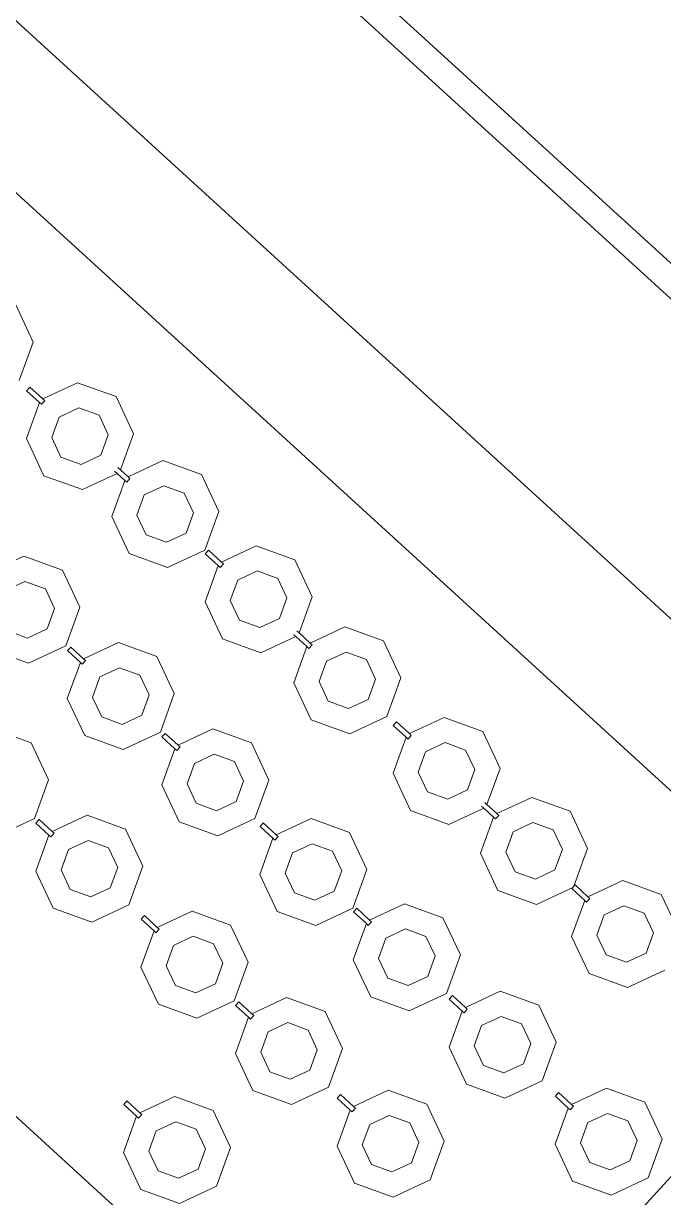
# Model space of a CAD drawing. Header units: metres. Extents: x 750 to 3116, y -341 to 1465.
# Drawn here: x 1590.651 to 1591.055, y 33.604 to 34.346 of the extents above; entities that cross this region are included whole.
import ezdxf

# ---------------------------------------------------------------- set-up
doc = ezdxf.new("R2010")
doc.units = ezdxf.units.M
doc.layers.add('Furniture', color=44, linetype='Continuous', lineweight=5)

# ---------------------------------------------------------------- blocks, each defined once
blk = doc.blocks.new('coffee counter')
at = {"layer": 'Furniture'}
for p, q in [((11493473.39373, 4446057.09842), (11493474.37025, 4446057.09842)), ((11493473.39373, 4446056.66684), (11493473.39373, 4446057.09842)), ((11493473.63563, 4446057.07909), (11493473.61168, 4446057.06917)), ((11493473.65959, 4446057.06917), (11493473.63563, 4446057.07909)), ((11493473.61168, 4446057.06917), (11493473.60175, 4446057.04521)), ((11493473.66888, 4446057.04675), (11493473.65959, 4446057.06917)), ((11493473.63563, 4446057.06311), (11493473.62297, 4446057.05787)), ((11493473.6483, 4446057.05787), (11493473.63563, 4446057.06311)), ((11493473.62297, 4446057.05787), (11493473.61773, 4446057.04521)), ((11493473.65354, 4446057.04521), (11493473.6483, 4446057.05787)), ((11493473.60175, 4446057.04521), (11493473.61168, 4446057.02125)), ((11493473.61773, 4446057.04521), (11493473.62297, 4446057.03255)), ((11493473.6483, 4446057.03255), (11493473.65354, 4446057.04521)), ((11493473.66721, 4446057.04675), (11493473.66888, 4446057.04675)), ((11493473.66721, 4446057.04367), (11493473.66721, 4446057.04675)), ((11493473.67999, 4446057.04675), (11493473.66888, 4446057.04675)), ((11493473.67999, 4446057.04675), (11493473.67999, 4446057.04367)), ((11493473.65959, 4446057.02125), (11493473.66888, 4446057.04367)), ((11493473.66721, 4446057.04367), (11493473.66888, 4446057.04367)), ((11493473.66888, 4446057.04367), (11493473.67999, 4446057.04367)), ((11493473.62297, 4446057.03255), (11493473.63563, 4446057.0273)), ((11493473.63563, 4446057.0273), (11493473.6483, 4446057.03255)), ((11493473.61168, 4446057.02125), (11493473.63563, 4446057.01133)), ((11493473.63563, 4446057.01133), (11493473.65959, 4446057.02125)), ((11493473.53863, 4446056.98509), (11493473.51468, 4446056.97517)), ((11493473.56259, 4446056.97517), (11493473.53863, 4446056.98509)), ((11493473.62563, 4446056.98509), (11493473.60168, 4446056.97517)), ((11493473.64959, 4446056.97517), (11493473.62563, 4446056.98509)), ((11493473.70663, 4446056.98509), (11493473.68268, 4446056.97517)), ((11493473.73059, 4446056.97517), (11493473.70663, 4446056.98509)), ((11493473.79663, 4446056.98509), (11493473.77268, 4446056.97517)), ((11493473.82059, 4446056.97517), (11493473.79663, 4446056.98509)), ((11493473.51468, 4446056.97517), (11493473.50475, 4446056.95121)), ((11493473.57188, 4446056.95275), (11493473.56259, 4446056.97517)), ((11493473.60168, 4446056.97517), (11493473.59175, 4446056.95121)), ((11493473.65888, 4446056.95275), (11493473.64959, 4446056.97517)), ((11493473.68268, 4446056.97517), (11493473.67275, 4446056.95121)), ((11493473.73988, 4446056.95275), (11493473.73059, 4446056.97517)), ((11493473.77268, 4446056.97517), (11493473.76275, 4446056.95121)), ((11493473.82988, 4446056.95275), (11493473.82059, 4446056.97517)), ((11493473.85368, 4446056.97517), (11493473.84375, 4446056.95121)), ((11493473.52597, 4446056.96387), (11493473.52073, 4446056.95121)), ((11493473.53863, 4446056.96911), (11493473.52597, 4446056.96387)), ((11493473.5513, 4446056.96387), (11493473.53863, 4446056.96911)), ((11493473.55654, 4446056.95121), (11493473.5513, 4446056.96387)), ((11493473.61297, 4446056.96387), (11493473.60773, 4446056.95121)), ((11493473.62563, 4446056.96911), (11493473.61297, 4446056.96387)), ((11493473.6383, 4446056.96387), (11493473.62563, 4446056.96911)), ((11493473.64354, 4446056.95121), (11493473.6383, 4446056.96387)), ((11493473.69397, 4446056.96387), (11493473.68873, 4446056.95121)), ((11493473.70663, 4446056.96911), (11493473.69397, 4446056.96387)), ((11493473.7193, 4446056.96387), (11493473.70663, 4446056.96911)), ((11493473.72454, 4446056.95121), (11493473.7193, 4446056.96387)), ((11493473.78397, 4446056.96387), (11493473.77873, 4446056.95121)), ((11493473.79663, 4446056.96911), (11493473.78397, 4446056.96387)), ((11493473.8093, 4446056.96387), (11493473.79663, 4446056.96911)), ((11493473.81454, 4446056.95121), (11493473.8093, 4446056.96387)), ((11493473.50475, 4446056.95121), (11493473.51468, 4446056.92725)), ((11493473.52073, 4446056.95121), (11493473.52597, 4446056.93855)), ((11493473.5513, 4446056.93855), (11493473.55654, 4446056.95121)), ((11493473.56259, 4446056.92725), (11493473.57188, 4446056.94967)), ((11493473.57021, 4446056.95275), (11493473.57188, 4446056.95275)), ((11493473.57021, 4446056.94967), (11493473.57021, 4446056.95275)), ((11493473.57021, 4446056.94967), (11493473.57188, 4446056.94967)), ((11493473.58299, 4446056.95275), (11493473.57188, 4446056.95275)), ((11493473.57188, 4446056.94967), (11493473.58299, 4446056.94967)), ((11493473.58299, 4446056.95275), (11493473.58299, 4446056.94967)), ((11493473.59175, 4446056.95121), (11493473.60168, 4446056.92725)), ((11493473.60773, 4446056.95121), (11493473.61297, 4446056.93855)), ((11493473.6383, 4446056.93855), (11493473.64354, 4446056.95121)), ((11493473.64959, 4446056.92725), (11493473.65888, 4446056.94967)), ((11493473.65721, 4446056.95275), (11493473.65888, 4446056.95275)), ((11493473.65721, 4446056.94967), (11493473.65721, 4446056.95275)), ((11493473.65721, 4446056.94967), (11493473.65888, 4446056.94967)), ((11493473.66999, 4446056.95275), (11493473.65888, 4446056.95275)), ((11493473.65888, 4446056.94967), (11493473.66999, 4446056.94967)), ((11493473.66999, 4446056.95275), (11493473.66999, 4446056.94967)), ((11493473.67275, 4446056.95121), (11493473.68268, 4446056.92725)), ((11493473.68873, 4446056.95121), (11493473.69397, 4446056.93855)), ((11493473.7193, 4446056.93855), (11493473.72454, 4446056.95121)), ((11493473.73059, 4446056.92725), (11493473.73988, 4446056.94967)), ((11493473.73821, 4446056.95275), (11493473.73988, 4446056.95275)), ((11493473.73821, 4446056.94967), (11493473.73821, 4446056.95275)), ((11493473.73821, 4446056.94967), (11493473.73988, 4446056.94967)), ((11493473.75099, 4446056.95275), (11493473.73988, 4446056.95275)), ((11493473.73988, 4446056.94967), (11493473.75099, 4446056.94967)), ((11493473.75099, 4446056.95275), (11493473.75099, 4446056.94967)), ((11493473.76275, 4446056.95121), (11493473.77268, 4446056.92725)), ((11493473.77873, 4446056.95121), (11493473.78397, 4446056.93855)), ((11493473.8093, 4446056.93855), (11493473.81454, 4446056.95121)), ((11493473.82059, 4446056.92725), (11493473.82988, 4446056.94967)), ((11493473.82821, 4446056.95275), (11493473.82988, 4446056.95275)), ((11493473.82821, 4446056.94967), (11493473.82821, 4446056.95275)), ((11493473.82821, 4446056.94967), (11493473.82988, 4446056.94967)), ((11493473.84099, 4446056.95275), (11493473.82988, 4446056.95275)), ((11493473.82988, 4446056.94967), (11493473.84099, 4446056.94967)), ((11493473.84099, 4446056.95275), (11493473.84099, 4446056.94967)), ((11493473.84375, 4446056.95121), (11493473.85368, 4446056.92725)), ((11493473.52597, 4446056.93855), (11493473.53863, 4446056.9333)), ((11493473.53863, 4446056.9333), (11493473.5513, 4446056.93855)), ((11493473.61297, 4446056.93855), (11493473.62563, 4446056.9333)), ((11493473.62563, 4446056.9333), (11493473.6383, 4446056.93855)), ((11493473.69397, 4446056.93855), (11493473.70663, 4446056.9333)), ((11493473.70663, 4446056.9333), (11493473.7193, 4446056.93855)), ((11493473.78397, 4446056.93855), (11493473.79663, 4446056.9333)), ((11493473.79663, 4446056.9333), (11493473.8093, 4446056.93855)), ((11493473.51468, 4446056.92725), (11493473.53863, 4446056.91733)), ((11493473.53863, 4446056.91733), (11493473.56259, 4446056.92725)), ((11493473.60168, 4446056.92725), (11493473.62563, 4446056.91733)), ((11493473.62563, 4446056.91733), (11493473.64959, 4446056.92725)), ((11493473.68268, 4446056.92725), (11493473.70663, 4446056.91733)), ((11493473.70663, 4446056.91733), (11493473.73059, 4446056.92725)), ((11493473.77268, 4446056.92725), (11493473.79663, 4446056.91733)), ((11493473.79663, 4446056.91733), (11493473.82059, 4446056.92725)), ((11493473.85368, 4446056.92725), (11493473.87763, 4446056.91733)), ((11493473.87763, 4446056.91733), (11493473.90159, 4446056.92725)), ((11493473.43763, 4446056.89109), (11493473.41368, 4446056.88117)), ((11493473.46159, 4446056.88117), (11493473.43763, 4446056.89109)), ((11493473.52863, 4446056.89109), (11493473.50468, 4446056.88117)), ((11493473.55259, 4446056.88117), (11493473.52863, 4446056.89109)), ((11493473.61063, 4446056.89109), (11493473.58668, 4446056.88117)), ((11493473.63459, 4446056.88117), (11493473.61063, 4446056.89109)), ((11493473.69063, 4446056.89109), (11493473.66668, 4446056.88117)), ((11493473.71459, 4446056.88117), (11493473.69063, 4446056.89109)), ((11493473.77463, 4446056.89109), (11493473.75068, 4446056.88117)), ((11493473.79859, 4446056.88117), (11493473.77463, 4446056.89109)), ((11493473.85563, 4446056.89109), (11493473.83168, 4446056.88117)), ((11493473.87959, 4446056.88117), (11493473.85563, 4446056.89109)), ((11493473.93663, 4446056.89109), (11493473.91268, 4446056.88117)), ((11493473.41368, 4446056.88117), (11493473.40375, 4446056.85721)), ((11493473.43763, 4446056.87511), (11493473.42497, 4446056.86987)), ((11493473.4503, 4446056.86987), (11493473.43763, 4446056.87511)), ((11493473.47088, 4446056.85875), (11493473.46159, 4446056.88117)), ((11493473.50468, 4446056.88117), (11493473.49475, 4446056.85721)), ((11493473.52863, 4446056.87511), (11493473.51597, 4446056.86987)), ((11493473.5413, 4446056.86987), (11493473.52863, 4446056.87511)), ((11493473.56188, 4446056.85875), (11493473.55259, 4446056.88117)), ((11493473.58668, 4446056.88117), (11493473.57675, 4446056.85721)), ((11493473.61063, 4446056.87511), (11493473.59797, 4446056.86987)), ((11493473.6233, 4446056.86987), (11493473.61063, 4446056.87511)), ((11493473.64388, 4446056.85875), (11493473.63459, 4446056.88117)), ((11493473.66668, 4446056.88117), (11493473.65675, 4446056.85721)), ((11493473.69063, 4446056.87511), (11493473.67797, 4446056.86987)), ((11493473.7033, 4446056.86987), (11493473.69063, 4446056.87511)), ((11493473.72388, 4446056.85875), (11493473.71459, 4446056.88117)), ((11493473.75068, 4446056.88117), (11493473.74075, 4446056.85721)), ((11493473.77463, 4446056.87511), (11493473.76197, 4446056.86987)), ((11493473.7873, 4446056.86987), (11493473.77463, 4446056.87511)), ((11493473.80788, 4446056.85875), (11493473.79859, 4446056.88117)), ((11493473.83168, 4446056.88117), (11493473.82175, 4446056.85721)), ((11493473.85563, 4446056.87511), (11493473.84297, 4446056.86987)), ((11493473.8683, 4446056.86987), (11493473.85563, 4446056.87511)), ((11493473.88888, 4446056.85875), (11493473.87959, 4446056.88117)), ((11493473.91268, 4446056.88117), (11493473.90275, 4446056.85721)), ((11493473.93663, 4446056.87511), (11493473.92397, 4446056.86987)), ((11493473.42497, 4446056.86987), (11493473.41973, 4446056.85721)), ((11493473.45554, 4446056.85721), (11493473.4503, 4446056.86987)), ((11493473.51597, 4446056.86987), (11493473.51073, 4446056.85721)), ((11493473.54654, 4446056.85721), (11493473.5413, 4446056.86987)), ((11493473.59797, 4446056.86987), (11493473.59273, 4446056.85721)), ((11493473.62854, 4446056.85721), (11493473.6233, 4446056.86987)), ((11493473.67797, 4446056.86987), (11493473.67273, 4446056.85721)), ((11493473.70854, 4446056.85721), (11493473.7033, 4446056.86987)), ((11493473.76197, 4446056.86987), (11493473.75673, 4446056.85721)), ((11493473.79254, 4446056.85721), (11493473.7873, 4446056.86987)), ((11493473.84297, 4446056.86987), (11493473.83773, 4446056.85721)), ((11493473.87354, 4446056.85721), (11493473.8683, 4446056.86987)), ((11493473.92397, 4446056.86987), (11493473.91873, 4446056.85721)), ((11493473.40375, 4446056.85721), (11493473.41368, 4446056.83325)), ((11493473.41973, 4446056.85721), (11493473.42497, 4446056.84455)), ((11493473.4503, 4446056.84455), (11493473.45554, 4446056.85721)), ((11493473.46159, 4446056.83325), (11493473.47088, 4446056.85567)), ((11493473.46921, 4446056.85875), (11493473.47088, 4446056.85875)), ((11493473.46921, 4446056.85567), (11493473.46921, 4446056.85875)), ((11493473.46921, 4446056.85567), (11493473.47088, 4446056.85567)), ((11493473.48199, 4446056.85875), (11493473.47088, 4446056.85875)), ((11493473.47088, 4446056.85567), (11493473.48199, 4446056.85567)), ((11493473.48199, 4446056.85875), (11493473.48199, 4446056.85567)), ((11493473.49475, 4446056.85721), (11493473.50468, 4446056.83325)), ((11493473.51073, 4446056.85721), (11493473.51597, 4446056.84455)), ((11493473.5413, 4446056.84455), (11493473.54654, 4446056.85721)), ((11493473.55259, 4446056.83325), (11493473.56188, 4446056.85567)), ((11493473.56021, 4446056.85875), (11493473.56188, 4446056.85875)), ((11493473.56021, 4446056.85567), (11493473.56021, 4446056.85875)), ((11493473.56021, 4446056.85567), (11493473.56188, 4446056.85567)), ((11493473.57299, 4446056.85875), (11493473.56188, 4446056.85875)), ((11493473.56188, 4446056.85567), (11493473.57299, 4446056.85567)), ((11493473.57299, 4446056.85875), (11493473.57299, 4446056.85567)), ((11493473.57675, 4446056.85721), (11493473.58668, 4446056.83325)), ((11493473.59273, 4446056.85721), (11493473.59797, 4446056.84455)), ((11493473.6233, 4446056.84455), (11493473.62854, 4446056.85721)), ((11493473.63459, 4446056.83325), (11493473.64388, 4446056.85567)), ((11493473.64221, 4446056.85875), (11493473.64388, 4446056.85875)), ((11493473.64221, 4446056.85567), (11493473.64221, 4446056.85875)), ((11493473.64221, 4446056.85567), (11493473.64388, 4446056.85567)), ((11493473.65499, 4446056.85875), (11493473.64388, 4446056.85875)), ((11493473.64388, 4446056.85567), (11493473.65499, 4446056.85567)), ((11493473.65499, 4446056.85875), (11493473.65499, 4446056.85567)), ((11493473.65675, 4446056.85721), (11493473.66668, 4446056.83325)), ((11493473.67273, 4446056.85721), (11493473.67797, 4446056.84455)), ((11493473.7033, 4446056.84455), (11493473.70854, 4446056.85721)), ((11493473.71459, 4446056.83325), (11493473.72388, 4446056.85567)), ((11493473.72221, 4446056.85875), (11493473.72388, 4446056.85875)), ((11493473.72221, 4446056.85567), (11493473.72221, 4446056.85875)), ((11493473.72221, 4446056.85567), (11493473.72388, 4446056.85567)), ((11493473.73499, 4446056.85875), (11493473.72388, 4446056.85875)), ((11493473.72388, 4446056.85567), (11493473.73499, 4446056.85567)), ((11493473.73499, 4446056.85875), (11493473.73499, 4446056.85567)), ((11493473.74075, 4446056.85721), (11493473.75068, 4446056.83325)), ((11493473.75673, 4446056.85721), (11493473.76197, 4446056.84455)), ((11493473.7873, 4446056.84455), (11493473.79254, 4446056.85721)), ((11493473.79859, 4446056.83325), (11493473.80788, 4446056.85567)), ((11493473.80621, 4446056.85875), (11493473.80788, 4446056.85875)), ((11493473.80621, 4446056.85567), (11493473.80621, 4446056.85875)), ((11493473.80621, 4446056.85567), (11493473.80788, 4446056.85567)), ((11493473.81899, 4446056.85875), (11493473.80788, 4446056.85875)), ((11493473.80788, 4446056.85567), (11493473.81899, 4446056.85567)), ((11493473.81899, 4446056.85875), (11493473.81899, 4446056.85567)), ((11493473.82175, 4446056.85721), (11493473.83168, 4446056.83325)), ((11493473.83773, 4446056.85721), (11493473.84297, 4446056.84455)), ((11493473.8683, 4446056.84455), (11493473.87354, 4446056.85721)), ((11493473.87959, 4446056.83325), (11493473.88888, 4446056.85567)), ((11493473.88721, 4446056.85875), (11493473.88888, 4446056.85875)), ((11493473.88721, 4446056.85567), (11493473.88721, 4446056.85875)), ((11493473.88721, 4446056.85567), (11493473.88888, 4446056.85567)), ((11493473.89999, 4446056.85875), (11493473.88888, 4446056.85875)), ((11493473.88888, 4446056.85567), (11493473.89999, 4446056.85567)), ((11493473.89999, 4446056.85875), (11493473.89999, 4446056.85567)), ((11493473.90275, 4446056.85721), (11493473.91268, 4446056.83325)), ((11493473.91873, 4446056.85721), (11493473.92397, 4446056.84455)), ((11493473.9493, 4446056.84455), (11493473.95454, 4446056.85721)), ((11493473.96059, 4446056.83325), (11493473.96988, 4446056.85567)), ((11493473.42497, 4446056.84455), (11493473.43763, 4446056.8393)), ((11493473.43763, 4446056.8393), (11493473.4503, 4446056.84455)), ((11493473.51597, 4446056.84455), (11493473.52863, 4446056.8393)), ((11493473.52863, 4446056.8393), (11493473.5413, 4446056.84455)), ((11493473.59797, 4446056.84455), (11493473.61063, 4446056.8393)), ((11493473.61063, 4446056.8393), (11493473.6233, 4446056.84455)), ((11493473.67797, 4446056.84455), (11493473.69063, 4446056.8393)), ((11493473.69063, 4446056.8393), (11493473.7033, 4446056.84455)), ((11493473.76197, 4446056.84455), (11493473.77463, 4446056.8393)), ((11493473.77463, 4446056.8393), (11493473.7873, 4446056.84455)), ((11493473.84297, 4446056.84455), (11493473.85563, 4446056.8393)), ((11493473.85563, 4446056.8393), (11493473.8683, 4446056.84455)), ((11493473.92397, 4446056.84455), (11493473.93663, 4446056.8393)), ((11493473.93663, 4446056.8393), (11493473.9493, 4446056.84455)), ((11493473.41368, 4446056.83325), (11493473.43763, 4446056.82333)), ((11493473.43763, 4446056.82333), (11493473.46159, 4446056.83325)), ((11493473.50468, 4446056.83325), (11493473.52863, 4446056.82333)), ((11493473.52863, 4446056.82333), (11493473.55259, 4446056.83325)), ((11493473.58668, 4446056.83325), (11493473.61063, 4446056.82333)), ((11493473.61063, 4446056.82333), (11493473.63459, 4446056.83325)), ((11493473.66668, 4446056.83325), (11493473.69063, 4446056.82333)), ((11493473.69063, 4446056.82333), (11493473.71459, 4446056.83325)), ((11493473.75068, 4446056.83325), (11493473.77463, 4446056.82333)), ((11493473.77463, 4446056.82333), (11493473.79859, 4446056.83325)), ((11493473.83168, 4446056.83325), (11493473.85563, 4446056.82333)), ((11493473.85563, 4446056.82333), (11493473.87959, 4446056.83325)), ((11493473.91268, 4446056.83325), (11493473.93663, 4446056.82333)), ((11493473.93663, 4446056.82333), (11493473.96059, 4446056.83325)), ((11493473.51863, 4446056.78709), (11493473.49468, 4446056.77717)), ((11493473.54259, 4446056.77717), (11493473.51863, 4446056.78709)), ((11493473.59663, 4446056.78709), (11493473.57268, 4446056.77717)), ((11493473.62059, 4446056.77717), (11493473.59663, 4446056.78709)), ((11493473.67163, 4446056.78709), (11493473.64768, 4446056.77717)), ((11493473.69559, 4446056.77717), (11493473.67163, 4446056.78709)), ((11493473.75663, 4446056.78709), (11493473.73268, 4446056.77717)), ((11493473.78059, 4446056.77717), (11493473.75663, 4446056.78709)), ((11493473.83263, 4446056.78709), (11493473.80868, 4446056.77717)), ((11493473.85659, 4446056.77717), (11493473.83263, 4446056.78709)), ((11493473.91263, 4446056.78709), (11493473.88868, 4446056.77717)), ((11493473.93659, 4446056.77717), (11493473.91263, 4446056.78709)), ((11493473.98563, 4446056.78709), (11493473.96168, 4446056.77717)), ((11493474.00959, 4446056.77717), (11493473.98563, 4446056.78709)), ((11493473.49468, 4446056.77717), (11493473.48475, 4446056.75321)), ((11493473.51863, 4446056.77111), (11493473.50597, 4446056.76587)), ((11493473.5313, 4446056.76587), (11493473.51863, 4446056.77111)), ((11493473.55188, 4446056.75475), (11493473.54259, 4446056.77717)), ((11493473.57268, 4446056.77717), (11493473.56299, 4446056.75379)), ((11493473.59663, 4446056.77111), (11493473.58397, 4446056.76587)), ((11493473.6093, 4446056.76587), (11493473.59663, 4446056.77111)), ((11493473.62988, 4446056.75475), (11493473.62059, 4446056.77717)), ((11493473.64768, 4446056.77717), (11493473.63839, 4446056.75475)), ((11493473.67163, 4446056.77111), (11493473.65897, 4446056.76587)), ((11493473.6843, 4446056.76587), (11493473.67163, 4446056.77111)), ((11493473.70488, 4446056.75475), (11493473.69559, 4446056.77717)), ((11493473.73268, 4446056.77717), (11493473.72275, 4446056.75321)), ((11493473.75663, 4446056.77111), (11493473.74397, 4446056.76587)), ((11493473.7693, 4446056.76587), (11493473.75663, 4446056.77111)), ((11493473.78988, 4446056.75475), (11493473.78059, 4446056.77717)), ((11493473.80868, 4446056.77717), (11493473.79939, 4446056.75475)), ((11493473.83263, 4446056.77111), (11493473.81997, 4446056.76587)), ((11493473.8453, 4446056.76587), (11493473.83263, 4446056.77111)), ((11493473.86588, 4446056.75475), (11493473.85659, 4446056.77717)), ((11493473.88868, 4446056.77717), (11493473.87875, 4446056.75321)), ((11493473.91263, 4446056.77111), (11493473.89997, 4446056.76587)), ((11493473.9253, 4446056.76587), (11493473.91263, 4446056.77111)), ((11493473.94588, 4446056.75475), (11493473.93659, 4446056.77717)), ((11493473.96168, 4446056.77717), (11493473.95239, 4446056.75475)), ((11493473.98563, 4446056.77111), (11493473.97297, 4446056.76587)), ((11493473.9983, 4446056.76587), (11493473.98563, 4446056.77111)), ((11493474.01888, 4446056.75475), (11493474.00959, 4446056.77717)), ((11493473.50597, 4446056.76587), (11493473.50073, 4446056.75321)), ((11493473.53654, 4446056.75321), (11493473.5313, 4446056.76587)), ((11493473.58397, 4446056.76587), (11493473.57873, 4446056.75321)), ((11493473.61454, 4446056.75321), (11493473.6093, 4446056.76587)), ((11493473.65897, 4446056.76587), (11493473.65373, 4446056.75321)), ((11493473.68954, 4446056.75321), (11493473.6843, 4446056.76587)), ((11493473.74397, 4446056.76587), (11493473.73873, 4446056.75321)), ((11493473.77454, 4446056.75321), (11493473.7693, 4446056.76587)), ((11493473.81997, 4446056.76587), (11493473.81473, 4446056.75321)), ((11493473.85054, 4446056.75321), (11493473.8453, 4446056.76587)), ((11493473.89997, 4446056.76587), (11493473.89473, 4446056.75321)), ((11493473.93054, 4446056.75321), (11493473.9253, 4446056.76587)), ((11493473.97297, 4446056.76587), (11493473.96773, 4446056.75321)), ((11493474.00354, 4446056.75321), (11493473.9983, 4446056.76587)), ((11493473.50073, 4446056.75321), (11493473.50597, 4446056.74055)), ((11493473.5313, 4446056.74055), (11493473.53654, 4446056.75321)), ((11493473.54259, 4446056.72925), (11493473.55188, 4446056.75167)), ((11493473.55021, 4446056.75475), (11493473.55188, 4446056.75475)), ((11493473.55021, 4446056.75167), (11493473.55021, 4446056.75475)), ((11493473.55021, 4446056.75167), (11493473.55188, 4446056.75167)), ((11493473.56299, 4446056.75475), (11493473.55188, 4446056.75475)), ((11493473.55188, 4446056.75167), (11493473.56299, 4446056.75167)), ((11493473.56299, 4446056.75475), (11493473.56299, 4446056.75379)), ((11493473.56299, 4446056.75379), (11493473.56299, 4446056.75263)), ((11493473.56299, 4446056.75263), (11493473.57268, 4446056.72925)), ((11493473.56299, 4446056.75263), (11493473.56299, 4446056.75167)), ((11493473.57873, 4446056.75321), (11493473.58397, 4446056.74055)), ((11493473.6093, 4446056.74055), (11493473.61454, 4446056.75321)), ((11493473.62059, 4446056.72925), (11493473.62988, 4446056.75167)), ((11493473.62821, 4446056.75475), (11493473.62988, 4446056.75475)), ((11493473.62821, 4446056.75167), (11493473.62821, 4446056.75475)), ((11493473.62821, 4446056.75167), (11493473.62988, 4446056.75167)), ((11493473.63839, 4446056.75475), (11493473.62988, 4446056.75475)), ((11493473.62988, 4446056.75167), (11493473.63839, 4446056.75167)), ((11493473.64037, 4446056.75475), (11493473.63839, 4446056.75475)), ((11493473.63839, 4446056.75167), (11493473.64768, 4446056.72925)), ((11493473.64037, 4446056.75167), (11493473.63839, 4446056.75167)), ((11493473.65373, 4446056.75321), (11493473.65897, 4446056.74055)), ((11493473.6843, 4446056.74055), (11493473.68954, 4446056.75321)), ((11493473.69559, 4446056.72925), (11493473.70488, 4446056.75167)), ((11493473.70321, 4446056.75475), (11493473.70488, 4446056.75475)), ((11493473.70321, 4446056.75167), (11493473.70321, 4446056.75475)), ((11493473.70321, 4446056.75167), (11493473.70488, 4446056.75167)), ((11493473.71599, 4446056.75475), (11493473.70488, 4446056.75475)), ((11493473.70488, 4446056.75167), (11493473.71599, 4446056.75167)), ((11493473.71599, 4446056.75475), (11493473.71599, 4446056.75167)), ((11493473.72275, 4446056.75321), (11493473.73268, 4446056.72925)), ((11493473.73873, 4446056.75321), (11493473.74397, 4446056.74055)), ((11493473.7693, 4446056.74055), (11493473.77454, 4446056.75321)), ((11493473.78059, 4446056.72925), (11493473.78988, 4446056.75167)), ((11493473.78821, 4446056.75475), (11493473.78988, 4446056.75475)), ((11493473.78821, 4446056.75167), (11493473.78821, 4446056.75475)), ((11493473.78821, 4446056.75167), (11493473.78988, 4446056.75167)), ((11493473.79939, 4446056.75475), (11493473.78988, 4446056.75475)), ((11493473.78988, 4446056.75167), (11493473.79939, 4446056.75167)), ((11493473.80099, 4446056.75475), (11493473.79939, 4446056.75475)), ((11493473.79939, 4446056.75167), (11493473.80868, 4446056.72925)), ((11493473.80099, 4446056.75167), (11493473.79939, 4446056.75167)), ((11493473.80099, 4446056.75475), (11493473.80099, 4446056.75449)), ((11493473.80099, 4446056.75193), (11493473.80099, 4446056.75167)), ((11493473.81473, 4446056.75321), (11493473.81997, 4446056.74055)), ((11493473.8453, 4446056.74055), (11493473.85054, 4446056.75321)), ((11493473.85659, 4446056.72925), (11493473.86588, 4446056.75167)), ((11493473.86421, 4446056.75475), (11493473.86588, 4446056.75475)), ((11493473.86421, 4446056.75167), (11493473.86421, 4446056.75475)), ((11493473.86421, 4446056.75167), (11493473.86588, 4446056.75167)), ((11493473.87699, 4446056.75475), (11493473.86588, 4446056.75475)), ((11493473.86588, 4446056.75167), (11493473.87699, 4446056.75167)), ((11493473.87699, 4446056.75475), (11493473.87699, 4446056.75167)), ((11493473.87875, 4446056.75321), (11493473.88868, 4446056.72925)), ((11493473.89473, 4446056.75321), (11493473.89997, 4446056.74055)), ((11493473.9253, 4446056.74055), (11493473.93054, 4446056.75321)), ((11493473.93659, 4446056.72925), (11493473.94588, 4446056.75167)), ((11493473.94421, 4446056.75475), (11493473.94588, 4446056.75475)), ((11493473.94421, 4446056.75167), (11493473.94421, 4446056.75475)), ((11493473.94421, 4446056.75167), (11493473.94588, 4446056.75167)), ((11493473.94588, 4446056.75475), (11493473.95239, 4446056.75475)), ((11493473.95239, 4446056.75167), (11493473.94588, 4446056.75167)), ((11493473.95459, 4446056.75475), (11493473.95239, 4446056.75475)), ((11493473.95239, 4446056.75167), (11493473.96168, 4446056.72925)), ((11493473.95239, 4446056.75167), (11493473.95459, 4446056.75167)), ((11493473.96773, 4446056.75321), (11493473.97297, 4446056.74055)), ((11493473.9983, 4446056.74055), (11493474.00354, 4446056.75321)), ((11493474.00959, 4446056.72925), (11493474.01888, 4446056.75167)), ((11493474.01721, 4446056.75475), (11493474.01888, 4446056.75475)), ((11493474.01721, 4446056.75167), (11493474.01721, 4446056.75475)), ((11493474.01721, 4446056.75167), (11493474.01888, 4446056.75167)), ((11493474.02999, 4446056.75475), (11493474.01888, 4446056.75475)), ((11493474.01888, 4446056.75167), (11493474.02999, 4446056.75167)), ((11493474.02999, 4446056.75475), (11493474.02999, 4446056.75167)), ((11493474.03775, 4446056.75321), (11493474.04768, 4446056.72925)), ((11493473.50597, 4446056.74055), (11493473.51863, 4446056.7353)), ((11493473.51863, 4446056.7353), (11493473.5313, 4446056.74055)), ((11493473.58397, 4446056.74055), (11493473.59663, 4446056.7353)), ((11493473.59663, 4446056.7353), (11493473.6093, 4446056.74055)), ((11493473.65897, 4446056.74055), (11493473.67163, 4446056.7353)), ((11493473.67163, 4446056.7353), (11493473.6843, 4446056.74055)), ((11493473.74397, 4446056.74055), (11493473.75663, 4446056.7353)), ((11493473.75663, 4446056.7353), (11493473.7693, 4446056.74055)), ((11493473.81997, 4446056.74055), (11493473.83263, 4446056.7353)), ((11493473.83263, 4446056.7353), (11493473.8453, 4446056.74055)), ((11493473.89997, 4446056.74055), (11493473.91263, 4446056.7353)), ((11493473.91263, 4446056.7353), (11493473.9253, 4446056.74055)), ((11493473.97297, 4446056.74055), (11493473.98563, 4446056.7353)), ((11493473.98563, 4446056.7353), (11493473.9983, 4446056.74055)), ((11493473.49468, 4446056.72925), (11493473.51863, 4446056.71933)), ((11493473.51863, 4446056.71933), (11493473.54259, 4446056.72925)), ((11493473.57268, 4446056.72925), (11493473.59663, 4446056.71933)), ((11493473.59663, 4446056.71933), (11493473.62059, 4446056.72925)), ((11493473.64768, 4446056.72925), (11493473.67163, 4446056.71933)), ((11493473.67163, 4446056.71933), (11493473.69559, 4446056.72925)), ((11493473.73268, 4446056.72925), (11493473.75663, 4446056.71933)), ((11493473.75663, 4446056.71933), (11493473.78059, 4446056.72925)), ((11493473.80868, 4446056.72925), (11493473.83263, 4446056.71933)), ((11493473.83263, 4446056.71933), (11493473.85659, 4446056.72925)), ((11493473.88868, 4446056.72925), (11493473.91263, 4446056.71933)), ((11493473.91263, 4446056.71933), (11493473.93659, 4446056.72925)), ((11493473.96168, 4446056.72925), (11493473.98563, 4446056.71933)), ((11493473.98563, 4446056.71933), (11493474.00959, 4446056.72925)), ((11493474.04768, 4446056.72925), (11493474.07163, 4446056.71933)), ((11493474.37025, 4446056.66684), (11493473.39373, 4446056.66684)), ((11493473.36974, 4446056.58654), (11493474.39524, 4446056.58654)), ((11493473.31206, 4446056.43709), (11493474.21206, 4446056.43709)), ((11493474.21206, 4446056.42045), (11493473.31206, 4446056.42045))]:
    blk.add_line(p, q, dxfattribs=at)

msp = doc.modelspace()

# ---------------------------------------------------------------- block references
at = {"layer": 'Furniture', "color": 252, "true_color": 0x939598, "rotation": 137.5821482974369}
msp.add_blockref('coffee counter', (11485602.31525, -4470406.81245), dxfattribs=at)

doc.saveas('drawing.dxf')
